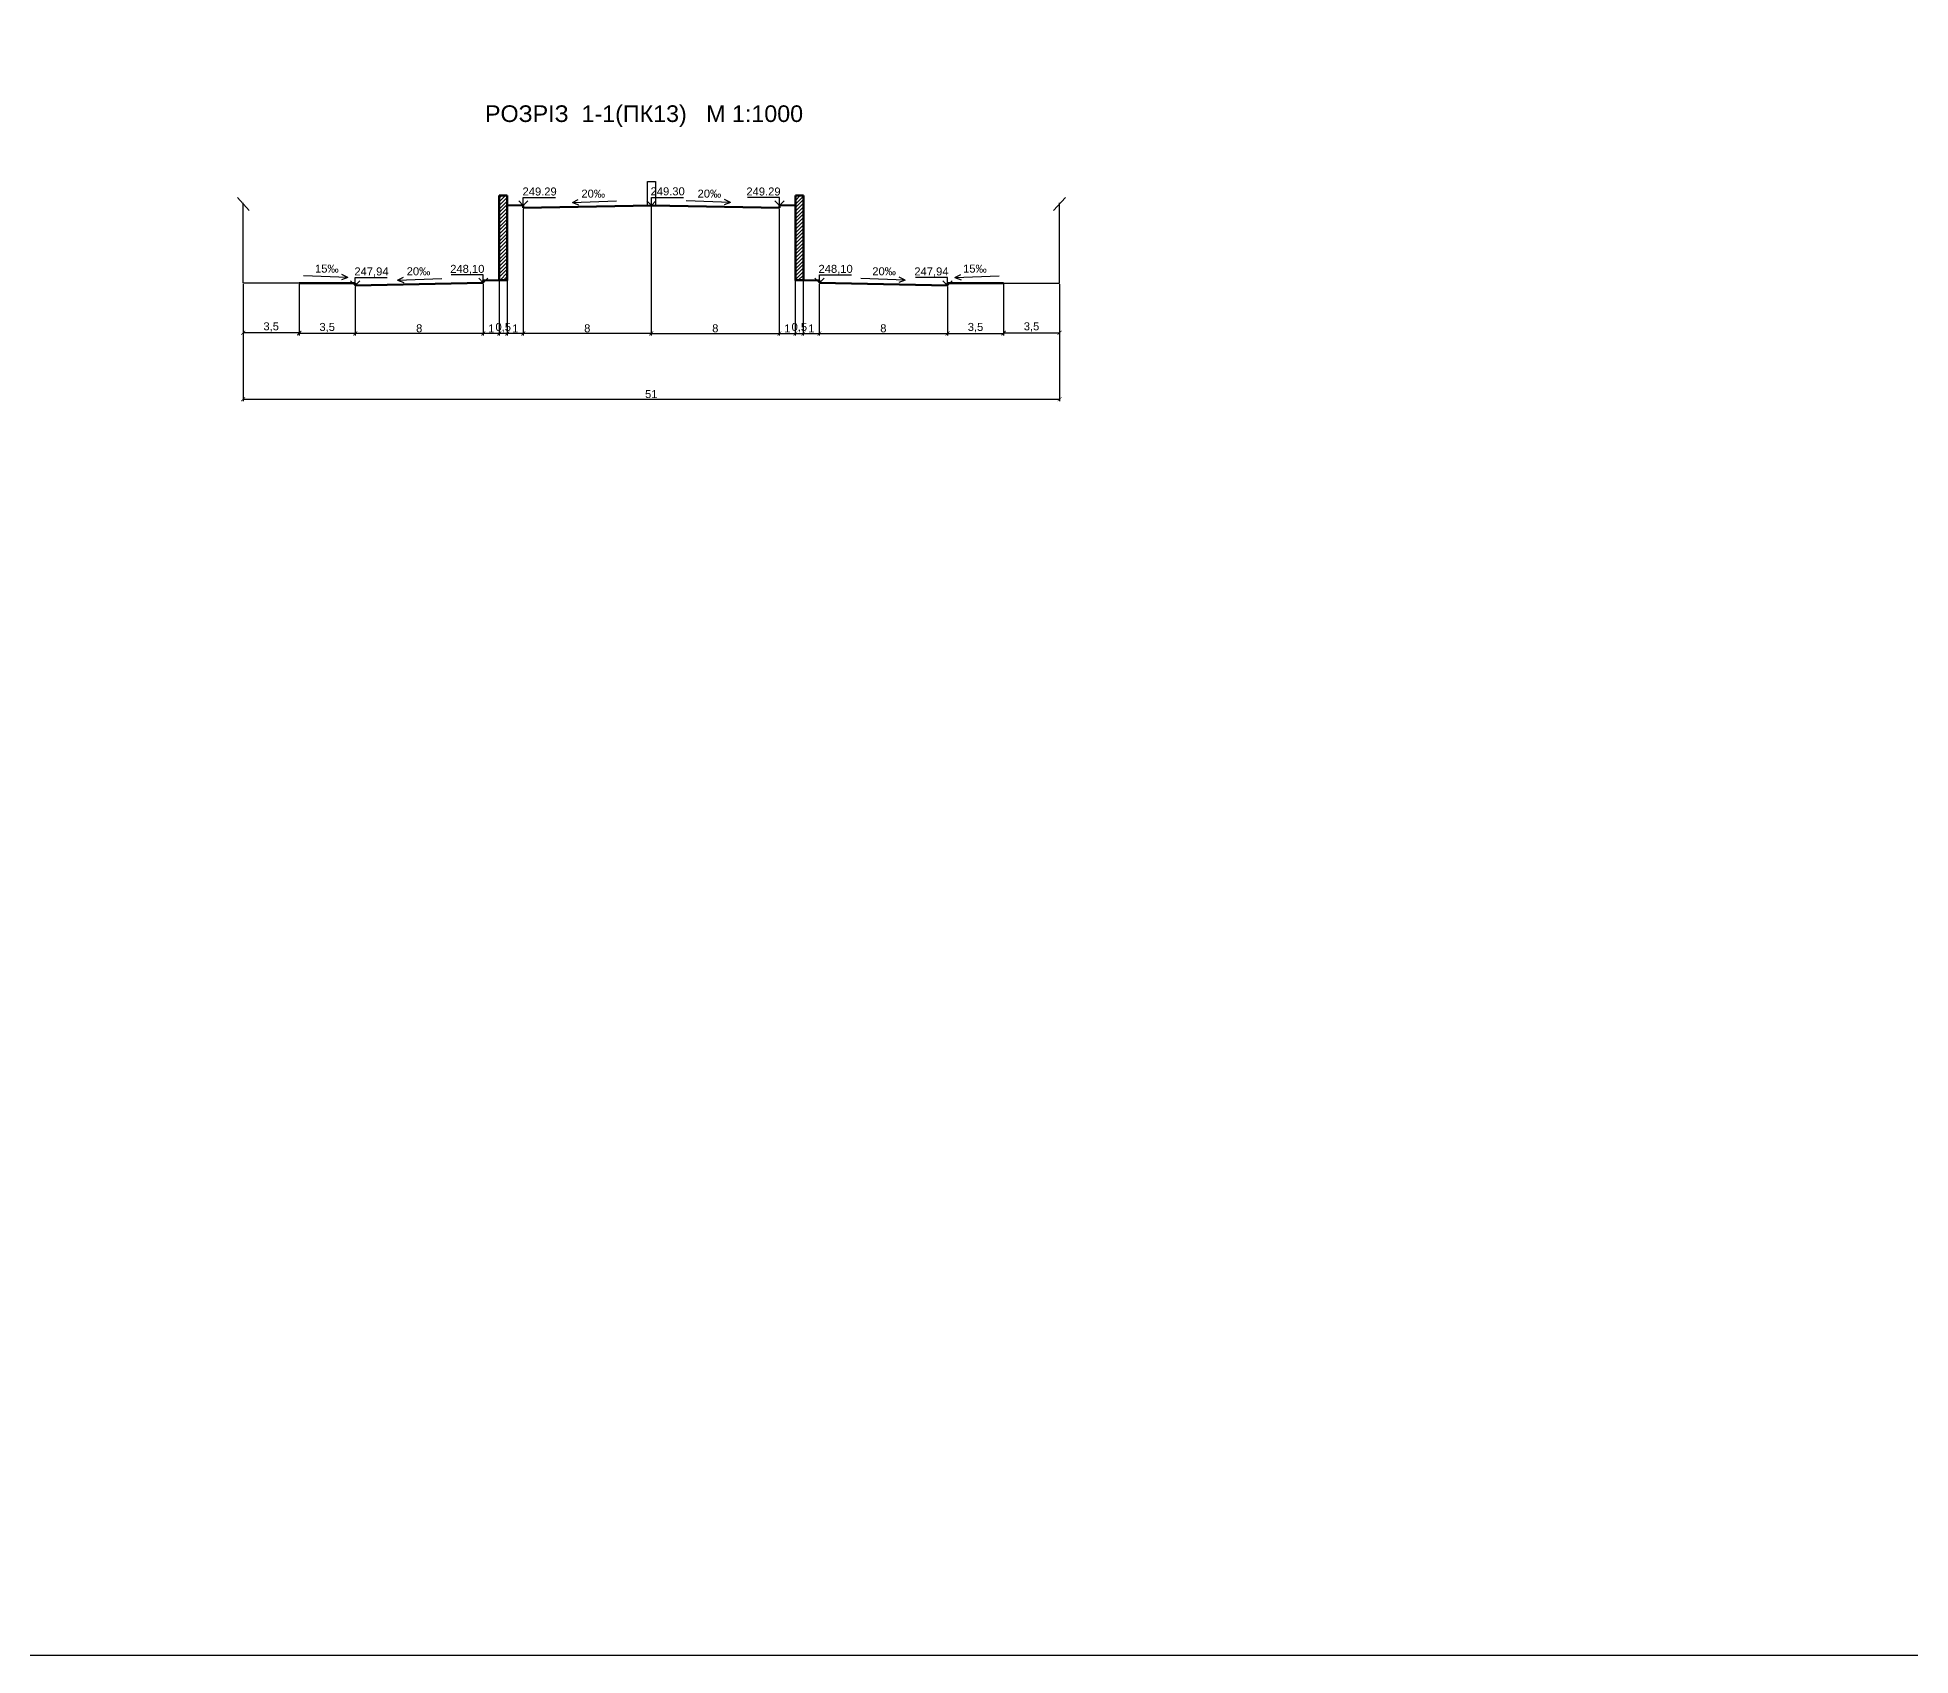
# Model space of a CAD drawing. Header units: millimetres. Extents: x -2825 to 30098, y -1816 to 5947.
# Drawn here: x -1421.7 to -1304.7, y -1014.3 to -913.1 of the extents above; entities that cross this region are included whole.
import ezdxf

# ---------------------------------------------------------------- set-up
doc = ezdxf.new("R2010")
doc.units = ezdxf.units.MM
doc.layers.add('Отметки', color=90, linetype='Continuous', lineweight=25)
doc.layers.add('Текст', color=7, linetype='Continuous', lineweight=20)
doc.styles.get("Standard").update_dxf_attribs({"font": 'arial.ttf'})
doc.dimstyles.new('Переход', dxfattribs={"dimscale": 0.1, "dimtxt": 5, "dimasz": 2.5, "dimexe": 1.25, "dimexo": 0.625, "dimtad": 1, "dimtxsty": 'Standard', "dimblk": 'ARCHTICK', "dimcen": 2.5, "dimadec": 0, "dimazin": 0, "dimtfac": 1, "dimtmove": 0, "dimatfit": 3, "dimldrblk": 'ARCHTICK', "dimfxl": 1, "dimarcsym": 0})
pattern_1 = [(45, (2095.9959, 3035.5418), (-0.1122532015, 0.1122532015), [])]

# ---------------------------------------------------------------- blocks, each defined once
blk = doc.blocks.new('_ArchTick')
at = {"color": 0, "linetype": 'ByBlock', "const_width": 0.15}
blk.add_lwpolyline([(-0.5, -0.5), (0.5, 0.5)], dxfattribs=at)
blk = doc.blocks.new('*D688')
at = {"color": 0, "lineweight": -2, "transparency": 16777216}
for p, q in [((-1375.34, -923.85), (-1375.34, -931.75)), ((-1374.34, -923.68), (-1374.34, -931.75)), ((-1375.34, -931.63), (-1374.34, -931.63))]:
    blk.add_line(p, q, dxfattribs=at)
at = {"layer": 'Defpoints', "color": 0, "transparency": 16777216}
for p in [(-1375.34, -923.79), (-1374.34, -923.62), (-1374.34, -931.63)]:
    blk.add_point(p, dxfattribs=at)
at = {"color": 0, "lineweight": -2, "transparency": 16777216, "xscale": 0.25, "yscale": 0.25, "zscale": 0.25, "rotation": 180}
blk.add_blockref('_ArchTick', (-1375.34, -931.63), dxfattribs=at)
at = {"color": 0, "lineweight": -2, "transparency": 16777216, "xscale": 0.25, "yscale": 0.25, "zscale": 0.25}
blk.add_blockref('_ArchTick', (-1374.34, -931.63), dxfattribs=at)
at = {"color": 0, "transparency": 16777216, "insert": (-1374.84, -931.32), "char_height": 0.5, "attachment_point": 5}
blk.add_mtext('1', dxfattribs=at)
blk = doc.blocks.new('*D689')
at = {"color": 0, "lineweight": -2, "transparency": 16777216}
for p, q in [((-1374.34, -923.68), (-1374.34, -931.75)), ((-1373.84, -928.36), (-1373.84, -931.75)), ((-1374.34, -931.63), (-1373.84, -931.63))]:
    blk.add_line(p, q, dxfattribs=at)
at = {"layer": 'Defpoints', "color": 0, "transparency": 16777216}
for p in [(-1374.34, -923.62), (-1373.84, -928.3), (-1373.84, -931.63)]:
    blk.add_point(p, dxfattribs=at)
at = {"color": 0, "lineweight": -2, "transparency": 16777216, "xscale": 0.25, "yscale": 0.25, "zscale": 0.25, "rotation": 180}
blk.add_blockref('_ArchTick', (-1374.34, -931.63), dxfattribs=at)
at = {"color": 0, "lineweight": -2, "transparency": 16777216, "xscale": 0.25, "yscale": 0.25, "zscale": 0.25}
blk.add_blockref('_ArchTick', (-1373.84, -931.63), dxfattribs=at)
at = {"color": 0, "transparency": 16777216, "insert": (-1374.09, -931.27), "char_height": 0.5, "attachment_point": 5}
blk.add_mtext('0,5', dxfattribs=at)
blk = doc.blocks.new('*D690')
at = {"color": 0, "lineweight": -2, "transparency": 16777216}
for p, q in [((-1373.84, -928.36), (-1373.84, -931.75)), ((-1372.84, -928.53), (-1372.84, -931.75)), ((-1373.84, -931.63), (-1372.84, -931.63))]:
    blk.add_line(p, q, dxfattribs=at)
at = {"layer": 'Defpoints', "color": 0, "transparency": 16777216}
for p in [(-1373.84, -928.3), (-1372.84, -928.47), (-1372.84, -931.63)]:
    blk.add_point(p, dxfattribs=at)
at = {"color": 0, "lineweight": -2, "transparency": 16777216, "xscale": 0.25, "yscale": 0.25, "zscale": 0.25, "rotation": 180}
blk.add_blockref('_ArchTick', (-1373.84, -931.63), dxfattribs=at)
at = {"color": 0, "lineweight": -2, "transparency": 16777216, "xscale": 0.25, "yscale": 0.25, "zscale": 0.25}
blk.add_blockref('_ArchTick', (-1372.84, -931.63), dxfattribs=at)
at = {"color": 0, "transparency": 16777216, "insert": (-1373.34, -931.32), "char_height": 0.5, "attachment_point": 5}
blk.add_mtext('1', dxfattribs=at)
blk = doc.blocks.new('*D691')
at = {"color": 0, "lineweight": -2, "transparency": 16777216}
for p, q in [((-1372.84, -928.53), (-1372.84, -931.75)), ((-1364.83, -928.69), (-1364.83, -931.75)), ((-1372.84, -931.63), (-1364.83, -931.63))]:
    blk.add_line(p, q, dxfattribs=at)
at = {"layer": 'Defpoints', "color": 0, "transparency": 16777216}
for p in [(-1372.84, -928.47), (-1364.83, -928.63), (-1364.83, -931.63)]:
    blk.add_point(p, dxfattribs=at)
at = {"color": 0, "lineweight": -2, "transparency": 16777216, "xscale": 0.25, "yscale": 0.25, "zscale": 0.25, "rotation": 180}
blk.add_blockref('_ArchTick', (-1372.84, -931.63), dxfattribs=at)
at = {"color": 0, "lineweight": -2, "transparency": 16777216, "xscale": 0.25, "yscale": 0.25, "zscale": 0.25}
blk.add_blockref('_ArchTick', (-1364.83, -931.63), dxfattribs=at)
at = {"color": 0, "transparency": 16777216, "insert": (-1368.84, -931.31), "char_height": 0.5, "attachment_point": 5}
blk.add_mtext('8', dxfattribs=at)
blk = doc.blocks.new('*D654')
at = {"color": 0, "lineweight": -2, "transparency": 16777216}
for p, q in [((-1364.83, -928.69), (-1364.83, -931.75)), ((-1361.33, -928.54), (-1361.33, -931.75)), ((-1364.83, -931.63), (-1361.33, -931.63))]:
    blk.add_line(p, q, dxfattribs=at)
at = {"layer": 'Defpoints', "color": 0, "transparency": 16777216}
for p in [(-1364.83, -928.63), (-1361.33, -928.48), (-1361.33, -931.63)]:
    blk.add_point(p, dxfattribs=at)
at = {"color": 0, "lineweight": -2, "transparency": 16777216, "xscale": 0.25, "yscale": 0.25, "zscale": 0.25, "rotation": 180}
blk.add_blockref('_ArchTick', (-1364.83, -931.63), dxfattribs=at)
at = {"color": 0, "lineweight": -2, "transparency": 16777216, "xscale": 0.25, "yscale": 0.25, "zscale": 0.25}
blk.add_blockref('_ArchTick', (-1361.33, -931.63), dxfattribs=at)
at = {"color": 0, "transparency": 16777216, "insert": (-1363.08, -931.27), "char_height": 0.5, "attachment_point": 5}
blk.add_mtext('3,5', dxfattribs=at)
blk = doc.blocks.new('*D692')
at = {"color": 0, "lineweight": -2, "transparency": 16777216}
for p, q in [((-1361.33, -928.54), (-1361.33, -931.71)), ((-1357.83, -928.54), (-1357.83, -931.71)), ((-1361.33, -931.59), (-1357.83, -931.59))]:
    blk.add_line(p, q, dxfattribs=at)
at = {"layer": 'Defpoints', "color": 0, "transparency": 16777216}
for p in [(-1361.33, -928.48), (-1357.83, -928.48), (-1357.83, -931.59)]:
    blk.add_point(p, dxfattribs=at)
at = {"color": 0, "lineweight": -2, "transparency": 16777216, "xscale": 0.25, "yscale": 0.25, "zscale": 0.25, "rotation": 180}
blk.add_blockref('_ArchTick', (-1361.33, -931.59), dxfattribs=at)
at = {"color": 0, "lineweight": -2, "transparency": 16777216, "xscale": 0.25, "yscale": 0.25, "zscale": 0.25}
blk.add_blockref('_ArchTick', (-1357.83, -931.59), dxfattribs=at)
at = {"color": 0, "transparency": 16777216, "insert": (-1359.58, -931.23), "char_height": 0.5, "attachment_point": 5}
blk.add_mtext('3,5', dxfattribs=at)
blk = doc.blocks.new('*D655')
at = {"color": 0, "lineweight": -2, "transparency": 16777216}
for p, q in [((-1408.84, -928.54), (-1408.84, -935.86)), ((-1357.83, -928.54), (-1357.83, -935.86)), ((-1408.84, -935.74), (-1357.83, -935.74))]:
    blk.add_line(p, q, dxfattribs=at)
at = {"layer": 'Defpoints', "color": 0, "transparency": 16777216}
for p in [(-1408.84, -928.48), (-1357.83, -928.48), (-1357.83, -935.74)]:
    blk.add_point(p, dxfattribs=at)
at = {"color": 0, "lineweight": -2, "transparency": 16777216, "xscale": 0.25, "yscale": 0.25, "zscale": 0.25, "rotation": 180}
blk.add_blockref('_ArchTick', (-1408.84, -935.74), dxfattribs=at)
at = {"color": 0, "lineweight": -2, "transparency": 16777216, "xscale": 0.25, "yscale": 0.25, "zscale": 0.25}
blk.add_blockref('_ArchTick', (-1357.83, -935.74), dxfattribs=at)
at = {"color": 0, "transparency": 16777216, "insert": (-1383.34, -935.42), "char_height": 0.5, "attachment_point": 5}
blk.add_mtext('51', dxfattribs=at)
blk = doc.blocks.new('*D656')
at = {"color": 0, "lineweight": -2, "transparency": 16777216}
for p, q in [((-1383.34, -923.54), (-1383.34, -931.75)), ((-1375.34, -923.85), (-1375.34, -931.75)), ((-1383.34, -931.63), (-1375.34, -931.63))]:
    blk.add_line(p, q, dxfattribs=at)
at = {"layer": 'Defpoints', "color": 0, "transparency": 16777216}
for p in [(-1383.34, -923.48), (-1375.34, -923.79), (-1375.34, -931.63)]:
    blk.add_point(p, dxfattribs=at)
at = {"color": 0, "lineweight": -2, "transparency": 16777216, "xscale": 0.25, "yscale": 0.25, "zscale": 0.25, "rotation": 180}
blk.add_blockref('_ArchTick', (-1383.34, -931.63), dxfattribs=at)
at = {"color": 0, "lineweight": -2, "transparency": 16777216, "xscale": 0.25, "yscale": 0.25, "zscale": 0.25}
blk.add_blockref('_ArchTick', (-1375.34, -931.63), dxfattribs=at)
at = {"color": 0, "transparency": 16777216, "insert": (-1379.34, -931.31), "char_height": 0.5, "attachment_point": 5}
blk.add_mtext('8', dxfattribs=at)
blk = doc.blocks.new('*D693')
at = {"color": 0, "lineweight": -2, "transparency": 16777216}
for p, q in [((-1392.34, -923.68), (-1392.34, -931.75)), ((-1391.34, -923.85), (-1391.34, -931.75)), ((-1391.34, -931.63), (-1392.34, -931.63))]:
    blk.add_line(p, q, dxfattribs=at)
at = {"layer": 'Defpoints', "color": 0, "transparency": 16777216}
for p in [(-1392.34, -923.62), (-1391.34, -923.79), (-1392.34, -931.63)]:
    blk.add_point(p, dxfattribs=at)
at = {"color": 0, "lineweight": -2, "transparency": 16777216, "xscale": 0.25, "yscale": 0.25, "zscale": 0.25, "rotation": 180}
blk.add_blockref('_ArchTick', (-1392.34, -931.63), dxfattribs=at)
at = {"color": 0, "lineweight": -2, "transparency": 16777216, "xscale": 0.25, "yscale": 0.25, "zscale": 0.25}
blk.add_blockref('_ArchTick', (-1391.34, -931.63), dxfattribs=at)
at = {"color": 0, "transparency": 16777216, "insert": (-1391.84, -931.32), "char_height": 0.5, "attachment_point": 5}
blk.add_mtext('1', dxfattribs=at)
blk = doc.blocks.new('*D694')
at = {"color": 0, "lineweight": -2, "transparency": 16777216}
for p, q in [((-1392.34, -923.68), (-1392.34, -931.75)), ((-1392.84, -928.36), (-1392.84, -931.75)), ((-1392.34, -931.63), (-1392.84, -931.63))]:
    blk.add_line(p, q, dxfattribs=at)
at = {"layer": 'Defpoints', "color": 0, "transparency": 16777216}
for p in [(-1392.34, -923.62), (-1392.84, -928.3), (-1392.84, -931.63)]:
    blk.add_point(p, dxfattribs=at)
at = {"color": 0, "lineweight": -2, "transparency": 16777216, "xscale": 0.25, "yscale": 0.25, "zscale": 0.25, "rotation": 180}
blk.add_blockref('_ArchTick', (-1392.84, -931.63), dxfattribs=at)
at = {"color": 0, "lineweight": -2, "transparency": 16777216, "xscale": 0.25, "yscale": 0.25, "zscale": 0.25}
blk.add_blockref('_ArchTick', (-1392.34, -931.63), dxfattribs=at)
at = {"color": 0, "transparency": 16777216, "insert": (-1392.59, -931.27), "char_height": 0.5, "attachment_point": 5}
blk.add_mtext('0,5', dxfattribs=at)
blk = doc.blocks.new('*D695')
at = {"color": 0, "lineweight": -2, "transparency": 16777216}
for p, q in [((-1393.84, -928.53), (-1393.84, -931.75)), ((-1392.84, -928.36), (-1392.84, -931.75)), ((-1392.84, -931.63), (-1393.84, -931.63))]:
    blk.add_line(p, q, dxfattribs=at)
at = {"layer": 'Defpoints', "color": 0, "transparency": 16777216}
for p in [(-1393.84, -928.47), (-1392.84, -928.3), (-1393.84, -931.63)]:
    blk.add_point(p, dxfattribs=at)
at = {"color": 0, "lineweight": -2, "transparency": 16777216, "xscale": 0.25, "yscale": 0.25, "zscale": 0.25, "rotation": 180}
blk.add_blockref('_ArchTick', (-1393.84, -931.63), dxfattribs=at)
at = {"color": 0, "lineweight": -2, "transparency": 16777216, "xscale": 0.25, "yscale": 0.25, "zscale": 0.25}
blk.add_blockref('_ArchTick', (-1392.84, -931.63), dxfattribs=at)
at = {"color": 0, "transparency": 16777216, "insert": (-1393.34, -931.32), "char_height": 0.5, "attachment_point": 5}
blk.add_mtext('1', dxfattribs=at)
blk = doc.blocks.new('*D696')
at = {"color": 0, "lineweight": -2, "transparency": 16777216}
for p, q in [((-1401.84, -928.69), (-1401.84, -931.75)), ((-1393.84, -928.53), (-1393.84, -931.75)), ((-1393.84, -931.63), (-1401.84, -931.63))]:
    blk.add_line(p, q, dxfattribs=at)
at = {"layer": 'Defpoints', "color": 0, "transparency": 16777216}
for p in [(-1401.84, -928.63), (-1393.84, -928.47), (-1401.84, -931.63)]:
    blk.add_point(p, dxfattribs=at)
at = {"color": 0, "lineweight": -2, "transparency": 16777216, "xscale": 0.25, "yscale": 0.25, "zscale": 0.25, "rotation": 180}
blk.add_blockref('_ArchTick', (-1401.84, -931.63), dxfattribs=at)
at = {"color": 0, "lineweight": -2, "transparency": 16777216, "xscale": 0.25, "yscale": 0.25, "zscale": 0.25}
blk.add_blockref('_ArchTick', (-1393.84, -931.63), dxfattribs=at)
at = {"color": 0, "transparency": 16777216, "insert": (-1397.84, -931.31), "char_height": 0.5, "attachment_point": 5}
blk.add_mtext('8', dxfattribs=at)
blk = doc.blocks.new('*D657')
at = {"color": 0, "lineweight": -2, "transparency": 16777216}
for p, q in [((-1405.34, -928.54), (-1405.34, -931.75)), ((-1401.84, -928.69), (-1401.84, -931.75)), ((-1401.84, -931.63), (-1405.34, -931.63))]:
    blk.add_line(p, q, dxfattribs=at)
at = {"layer": 'Defpoints', "color": 0, "transparency": 16777216}
for p in [(-1405.34, -928.48), (-1401.84, -928.63), (-1405.34, -931.63)]:
    blk.add_point(p, dxfattribs=at)
at = {"color": 0, "lineweight": -2, "transparency": 16777216, "xscale": 0.25, "yscale": 0.25, "zscale": 0.25, "rotation": 180}
blk.add_blockref('_ArchTick', (-1405.34, -931.63), dxfattribs=at)
at = {"color": 0, "lineweight": -2, "transparency": 16777216, "xscale": 0.25, "yscale": 0.25, "zscale": 0.25}
blk.add_blockref('_ArchTick', (-1401.84, -931.63), dxfattribs=at)
at = {"color": 0, "transparency": 16777216, "insert": (-1403.59, -931.27), "char_height": 0.5, "attachment_point": 5}
blk.add_mtext('3,5', dxfattribs=at)
blk = doc.blocks.new('*D697')
at = {"color": 0, "lineweight": -2, "transparency": 16777216}
for p, q in [((-1408.84, -928.54), (-1408.84, -931.71)), ((-1405.34, -928.54), (-1405.34, -931.71)), ((-1405.34, -931.59), (-1408.84, -931.59))]:
    blk.add_line(p, q, dxfattribs=at)
at = {"layer": 'Defpoints', "color": 0, "transparency": 16777216}
for p in [(-1408.84, -928.48), (-1405.34, -928.48), (-1408.84, -931.59)]:
    blk.add_point(p, dxfattribs=at)
at = {"color": 0, "lineweight": -2, "transparency": 16777216, "xscale": 0.25, "yscale": 0.25, "zscale": 0.25, "rotation": 180}
blk.add_blockref('_ArchTick', (-1408.84, -931.59), dxfattribs=at)
at = {"color": 0, "lineweight": -2, "transparency": 16777216, "xscale": 0.25, "yscale": 0.25, "zscale": 0.25}
blk.add_blockref('_ArchTick', (-1405.34, -931.59), dxfattribs=at)
at = {"color": 0, "transparency": 16777216, "insert": (-1407.09, -931.23), "char_height": 0.5, "attachment_point": 5}
blk.add_mtext('3,5', dxfattribs=at)
blk = doc.blocks.new('*D658')
at = {"color": 0, "lineweight": -2, "transparency": 16777216}
for p, q in [((-1391.34, -923.85), (-1391.34, -931.75)), ((-1383.34, -923.54), (-1383.34, -931.75)), ((-1383.34, -931.63), (-1391.34, -931.63))]:
    blk.add_line(p, q, dxfattribs=at)
at = {"layer": 'Defpoints', "color": 0, "transparency": 16777216}
for p in [(-1391.34, -923.79), (-1383.34, -923.48), (-1391.34, -931.63)]:
    blk.add_point(p, dxfattribs=at)
at = {"color": 0, "lineweight": -2, "transparency": 16777216, "xscale": 0.25, "yscale": 0.25, "zscale": 0.25, "rotation": 180}
blk.add_blockref('_ArchTick', (-1391.34, -931.63), dxfattribs=at)
at = {"color": 0, "lineweight": -2, "transparency": 16777216, "xscale": 0.25, "yscale": 0.25, "zscale": 0.25}
blk.add_blockref('_ArchTick', (-1383.34, -931.63), dxfattribs=at)
at = {"color": 0, "transparency": 16777216, "insert": (-1387.34, -931.31), "char_height": 0.5, "attachment_point": 5}
blk.add_mtext('8', dxfattribs=at)

msp = doc.modelspace()

# ---------------------------------------------------------------- hatches: boundary and pattern name
h = msp.add_hatch()
h.set_pattern_fill('ANSI31', color=0, scale=0.05)
h.set_pattern_definition(pattern_1)
h.paths.add_polyline_path([(-1392.83535, -923.01542), (-1392.33535, -923.01542), (-1392.33535, -923.61542), (-1392.33535, -928.30042), (-1392.83535, -928.30042)])
h = msp.add_hatch()
h.set_pattern_fill('ANSI31', color=0, scale=0.05)
h.set_pattern_definition(pattern_1)
h.paths.add_polyline_path([(-1373.83535, -923.01542), (-1374.33535, -923.01542), (-1374.33535, -923.61542), (-1374.33535, -928.30042), (-1373.83535, -928.30042)])

# ---------------------------------------------------------------- linework, layer by layer
at = {"color": 0, "lineweight": 30}
for p, q in [((-1383.5853, -923.63042), (-1383.5853, -922.13042)), ((-1383.5853, -922.13042), (-1383.0853, -922.13042)), ((-1383.0853, -922.13042), (-1383.0853, -923.63042))]:
    msp.add_line(p, q, dxfattribs=at)
at = {"color": 0, "lineweight": 50}
for p, q in [((-1392.83535, -923.01542), (-1392.33535, -923.01542)), ((-1392.33535, -923.01542), (-1392.33535, -923.61542)), ((-1373.83535, -923.01542), (-1374.33535, -923.01542)), ((-1374.33535, -923.01542), (-1374.33535, -923.61542)), ((-1392.33535, -923.61542), (-1391.33535, -923.63542)), ((-1374.33535, -923.61542), (-1375.33535, -923.63542)), ((-1392.83535, -928.30042), (-1393.83535, -928.32042)), ((-1373.83535, -928.30042), (-1372.83535, -928.32042))]:
    msp.add_line(p, q, dxfattribs=at)
at = {"color": 0}
for p, q in [((-1388.27091, -923.44402), (-1387.89872, -923.25897)), ((-1388.27091, -923.44402), (-1385.51007, -923.33314)), ((-1378.3998, -923.44402), (-1381.16064, -923.33314)), ((-1378.3998, -923.44402), (-1378.77199, -923.25897)), ((-1388.27091, -923.44402), (-1387.88507, -923.59862)), ((-1383.33535, -923.62542), (-1383.5853, -923.63042)), ((-1378.3998, -923.44402), (-1378.78563, -923.59862)), ((-1402.30319, -928.13115), (-1405.06403, -928.02027)), ((-1402.30319, -928.13115), (-1402.67538, -927.9461)), ((-1364.36752, -928.13115), (-1363.99532, -927.9461)), ((-1364.36752, -928.13115), (-1361.60668, -928.02027)), ((-1402.30319, -928.13115), (-1402.68902, -928.28576)), ((-1399.18855, -928.29737), (-1398.81636, -928.11232)), ((-1399.18855, -928.29737), (-1396.42771, -928.18649)), ((-1399.18855, -928.29737), (-1398.80272, -928.45198)), ((-1367.48215, -928.29737), (-1370.243, -928.18649)), ((-1367.48215, -928.29737), (-1367.86799, -928.45198)), ((-1367.48215, -928.29737), (-1367.85435, -928.11232)), ((-1364.36752, -928.13115), (-1363.98168, -928.28576))]:
    msp.add_line(p, q, dxfattribs=at)
for points in [[(-1408.46938, -923.93845), (-1409.20212, -923.13145)], [(-1391.33535, -923.63542), (-1391.62339, -923.34738)], [(-1391.33535, -923.63542), (-1391.33535, -923.13542), (-1389.33535, -923.13542)], [(-1391.33535, -923.63542), (-1391.04732, -923.34738)], [(-1391.33535, -923.63542), (-1391.04732, -923.34738)], [(-1383.33535, -923.62542), (-1383.62339, -923.33738)], [(-1383.33535, -923.62542), (-1383.33535, -923.12542), (-1381.33535, -923.12542)], [(-1383.33535, -923.62542), (-1383.04732, -923.33738)], [(-1375.33535, -923.63542), (-1375.33535, -923.13542), (-1377.33535, -923.13542)], [(-1375.33535, -923.63542), (-1375.62339, -923.34738)], [(-1375.33535, -923.63542), (-1375.62339, -923.34738)], [(-1375.33535, -923.63542), (-1375.04732, -923.34738)], [(-1358.20132, -923.93845), (-1357.46858, -923.13145)], [(-1408.83575, -928.48043), (-1408.83575, -923.47678)], [(-1357.83495, -928.48043), (-1357.83495, -923.47678)], [(-1393.83535, -928.47042), (-1393.83535, -927.97042), (-1395.83535, -927.97042)], [(-1372.83535, -928.47042), (-1372.83535, -927.97042), (-1370.83535, -927.97042)], [(-1405.33575, -928.48043), (-1408.83575, -928.48043)], [(-1401.83575, -928.63043), (-1402.12379, -928.34239)], [(-1401.83575, -928.63043), (-1401.83575, -928.13043), (-1399.83575, -928.13043)], [(-1401.83575, -928.63043), (-1401.54772, -928.34239)], [(-1393.83535, -928.47042), (-1394.12339, -928.18238)], [(-1393.83535, -928.47042), (-1393.54732, -928.18238)], [(-1372.83535, -928.47042), (-1373.12339, -928.18238)], [(-1372.83535, -928.47042), (-1372.54732, -928.18238)], [(-1364.83495, -928.63043), (-1364.83495, -928.13043), (-1366.83495, -928.13043)], [(-1364.83495, -928.63043), (-1365.12299, -928.34239)], [(-1364.83495, -928.63043), (-1364.54692, -928.34239)], [(-1361.33495, -928.48043), (-1357.83495, -928.48043)]]:
    msp.add_lwpolyline(points, dxfattribs=at)
at = {"color": 0, "lineweight": 50}
for points in [[(-1392.83535, -923.01542), (-1392.83535, -928.30042)], [(-1373.83535, -923.01542), (-1373.83535, -928.30042)], [(-1392.33535, -923.61542), (-1392.33535, -928.30042), (-1392.83535, -928.30042)], [(-1391.33535, -923.78542), (-1383.33535, -923.62542)], [(-1391.33535, -923.78542), (-1391.33535, -923.63542)], [(-1375.33535, -923.78542), (-1383.33535, -923.62542)], [(-1375.33535, -923.78542), (-1375.33535, -923.63542)], [(-1374.33535, -923.61542), (-1374.33535, -928.30042), (-1373.83535, -928.30042)], [(-1401.83575, -928.48043), (-1405.33575, -928.48043)], [(-1401.83575, -928.63043), (-1393.83535, -928.47042)], [(-1401.83575, -928.63043), (-1401.83575, -928.48043)], [(-1393.83535, -928.32042), (-1393.83535, -928.47042)], [(-1372.83535, -928.32042), (-1372.83535, -928.47042)], [(-1364.83495, -928.63043), (-1372.83535, -928.47042)], [(-1364.83495, -928.48043), (-1361.33495, -928.48043)], [(-1364.83495, -928.63043), (-1364.83495, -928.48043)]]:
    msp.add_lwpolyline(points, dxfattribs=at)
at = {"layer": 'Отметки'}
msp.add_lwpolyline([(-1236.56773, -1014.25599), (-1538.68766, -1014.25599), (-1538.68766, -758.6196), (-1236.56773, -758.6196)], close=True, dxfattribs=at)

# ---------------------------------------------------------------- texts
at = {"color": 0}
msp.add_text('РОЗРІЗ  1-1(ПК13)   M 1:1000', height=1.04, dxfattribs=at).set_placement((-1393.72926, -918.41392))
at = {"layer": 'Текст', "color": 0}
for s, p in [('249.29', (-1391.38513, -923.00774)), ('20‰', (-1387.70618, -923.14068)), ('249.30', (-1383.38513, -922.99774)), ('20‰', (-1380.44782, -923.14068)), ('249.29', (-1377.39745, -923.00774)), ('15‰', (-1404.35121, -927.82781)), ('247,94', (-1401.89099, -928.00275)), ('20‰', (-1398.62382, -927.99403)), ('248,10', (-1395.90324, -927.84274)), ('248,10', (-1372.89093, -927.84274)), ('20‰', (-1369.53017, -927.99403)), ('247,94', (-1366.90284, -928.00275)), ('15‰', (-1363.85838, -927.82781))]:
    msp.add_text(s, height=0.5, dxfattribs=at).set_placement(p)

# ---------------------------------------------------------------- dimensions: what is measured, and where the dimension line sits
at = {"color": 0}
dim = msp.add_linear_dim(base=(-1392.83535, -931.62862), p1=(-1392.33535, -923.61542), p2=(-1392.83535, -928.30042), angle=180, dimstyle='Переход', dxfattribs=at)
dim.commit()
dim.dimension.update_dxf_attribs({"geometry": '*D694', "text_midpoint": (-1392.58535, -931.62862), "dimtype": 160})
for base, p1, p2, picture, middle in [((-1392.33535, -931.62862), (-1391.33535, -923.78542), (-1392.33535, -923.61542), '*D693', (-1391.83535, -931.3151)), ((-1391.33535, -931.62862), (-1383.33535, -923.47542), (-1391.33535, -923.78542), '*D658', (-1387.33535, -931.31083)), ((-1408.83575, -931.58863), (-1405.33575, -928.48043), (-1408.83575, -928.48043), '*D697', (-1407.08575, -931.22565)), ((-1405.33575, -931.62862), (-1401.83575, -928.63043), (-1405.33575, -928.48043), '*D657', (-1403.58575, -931.26564)), ((-1401.83575, -931.62862), (-1393.83535, -928.47042), (-1401.83575, -928.63043), '*D696', (-1397.83555, -931.31083)), ((-1393.83535, -931.62862), (-1392.83535, -928.30042), (-1393.83535, -928.47042), '*D695', (-1393.33535, -931.3151))]:
    dim = msp.add_linear_dim(base=base, p1=p1, p2=p2, angle=180, dimstyle='Переход', dxfattribs=at)
    dim.commit()
    dim.dimension.update_dxf_attribs({"geometry": picture, "text_midpoint": middle})
for base, p1, p2, picture, middle in [((-1375.33535, -931.62862), (-1383.33535, -923.47542), (-1375.33535, -923.78542), '*D656', (-1379.33535, -931.31083)), ((-1374.33535, -931.62862), (-1375.33535, -923.78542), (-1374.33535, -923.61542), '*D688', (-1374.83535, -931.3151)), ((-1357.83495, -935.73696), (-1408.83575, -928.48043), (-1357.83495, -928.48043), '*D655', (-1383.33535, -935.41918)), ((-1372.83535, -931.62862), (-1373.83535, -928.30042), (-1372.83535, -928.47042), '*D690', (-1373.33535, -931.3151)), ((-1364.83495, -931.62862), (-1372.83535, -928.47042), (-1364.83495, -928.63043), '*D691', (-1368.83515, -931.31083)), ((-1361.33495, -931.62862), (-1364.83495, -928.63043), (-1361.33495, -928.48043), '*D654', (-1363.08495, -931.26564)), ((-1357.83495, -931.58863), (-1361.33495, -928.48043), (-1357.83495, -928.48043), '*D692', (-1359.58495, -931.22565))]:
    dim = msp.add_linear_dim(base=base, p1=p1, p2=p2, dimstyle='Переход', dxfattribs=at)
    dim.commit()
    dim.dimension.update_dxf_attribs({"geometry": picture, "text_midpoint": middle})
dim = msp.add_linear_dim(base=(-1373.83535, -931.62862), p1=(-1374.33535, -923.61542), p2=(-1373.83535, -928.30042), dimstyle='Переход', dxfattribs=at)
dim.commit()
dim.dimension.update_dxf_attribs({"geometry": '*D689', "text_midpoint": (-1374.08535, -931.62862), "dimtype": 160})

doc.saveas('drawing.dxf')
